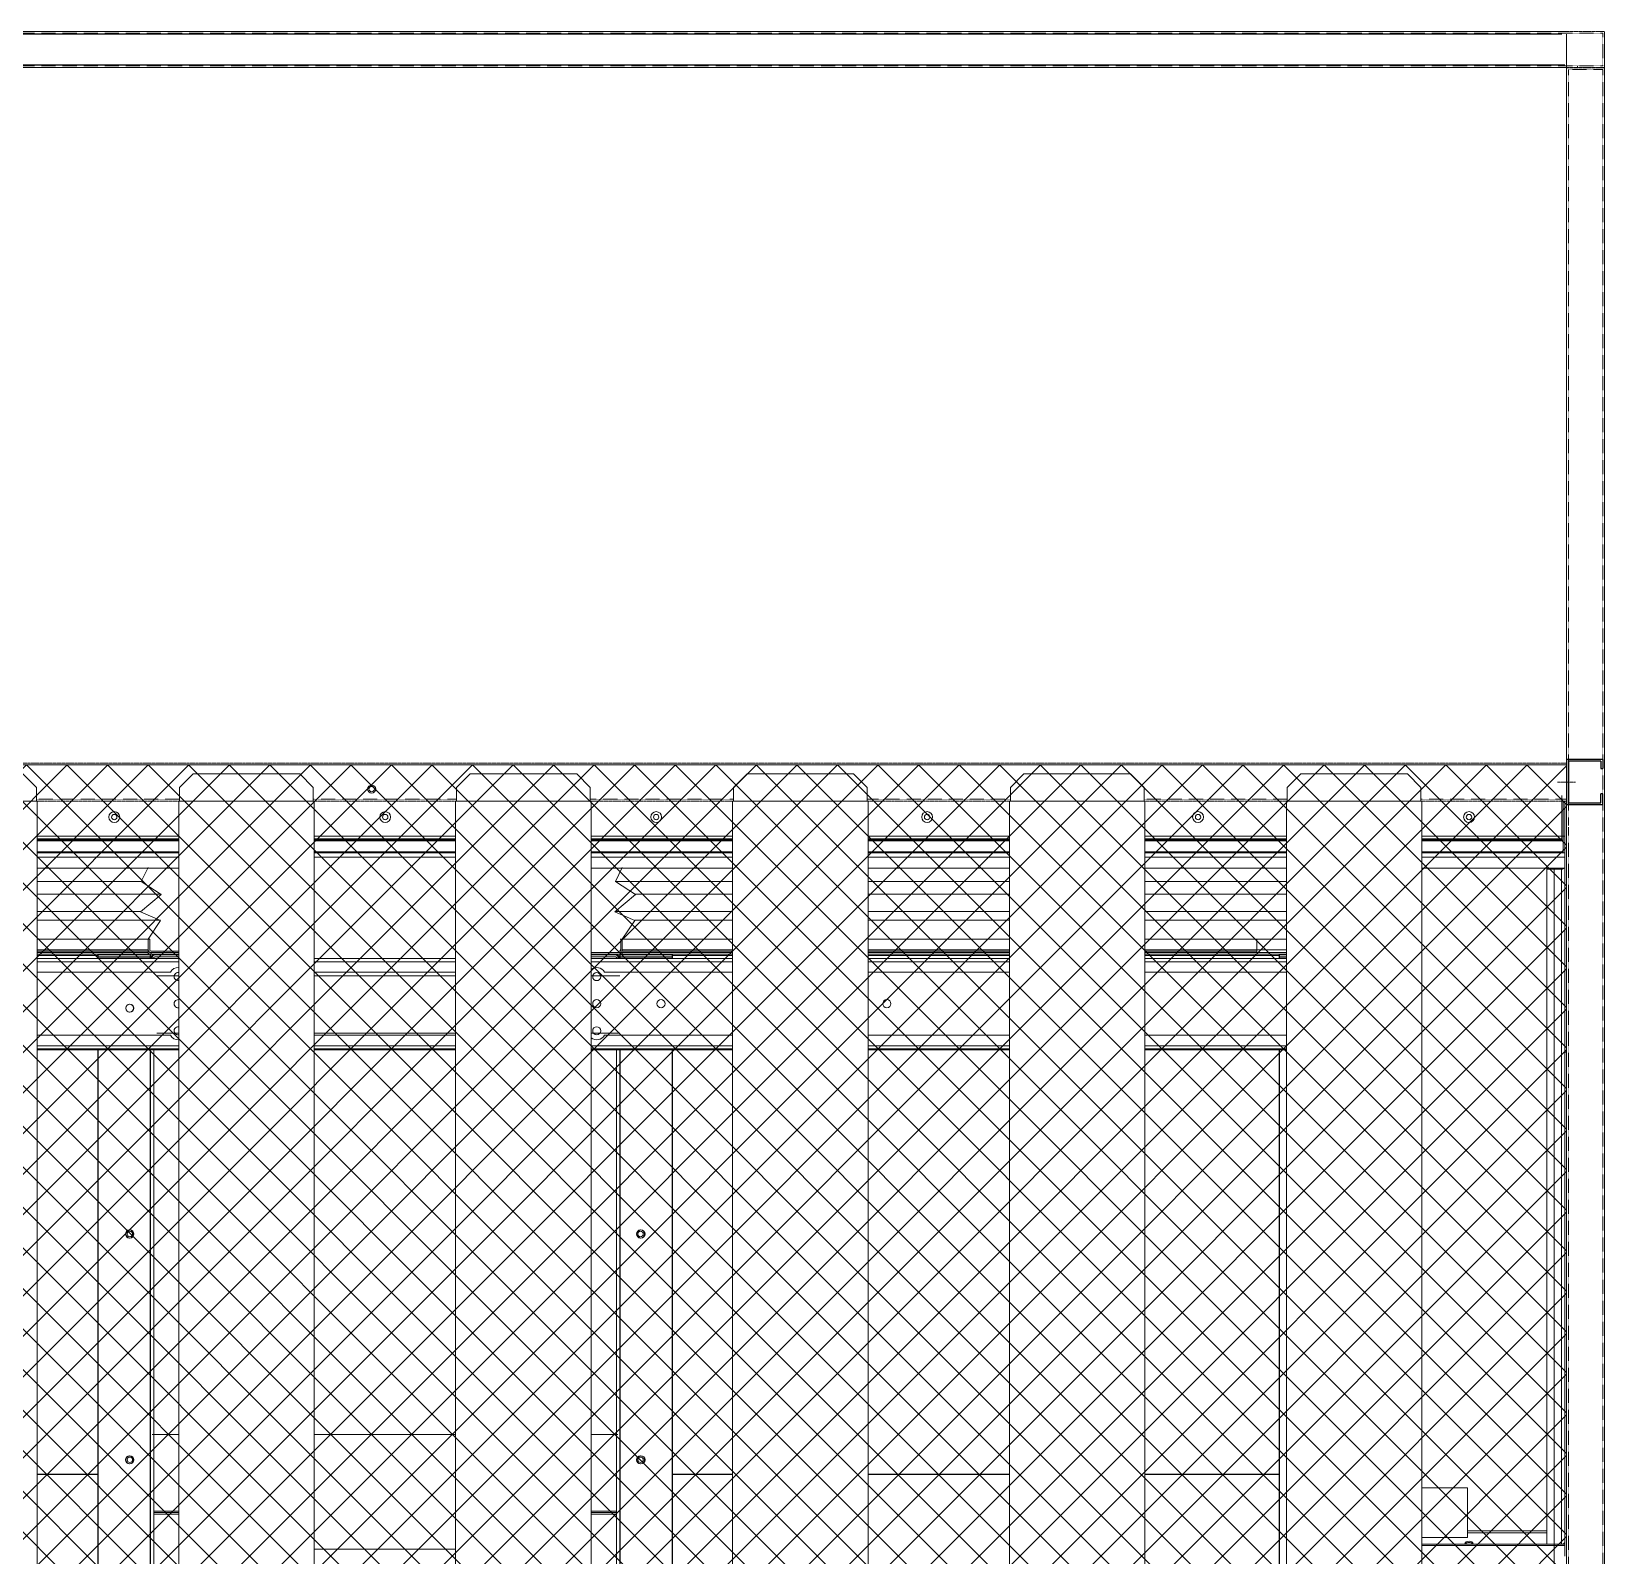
# Model space of a CAD drawing. Header units: millimetres. Extents: x -17070 to 42538, y -291348 to 31440.
# Drawn here: x 33887 to 35629, y 18842 to 20529 of the extents above; entities that cross this region are included whole.
import ezdxf

# ---------------------------------------------------------------- set-up
doc = ezdxf.new("R2010")
doc.units = ezdxf.units.MM
for name, pattern in [('CENTER', [2, 1.25, -0.25, 0.25, -0.25]), ('HIDDEN', [0.375, 0.25, -0.125]), ('HIDDENX2', [0.75, 0.5, -0.25])]:
    doc.linetypes.add(name, pattern=pattern)
doc.layers.add('center', color=1, linetype='CENTER')
doc.layers.add('HIDD', color=2, linetype='HIDDENX2')

# ---------------------------------------------------------------- blocks, each defined once
blk = doc.blocks.new('3753456')
at = {"color": 0, "lineweight": 5}
for p, q in [((337590.2, 91235.5), (337597.8, 91251)), ((337612.3, 91221.4), (337590.2, 91235.5)), ((337589.4, 91202.2), (337612.3, 91221.4)), ((337611.6, 91192.6), (337589.4, 91202.2)), ((337597.8, 91172), (337611.6, 91192.6))]:
    blk.add_line(p, q, dxfattribs=at)
blk = doc.blocks.new('435')
for p, q in [((-131382, 21088.8), (-131342, 21088.8)), ((-131382, 21088.8), (-131382, 21078.8)), ((-131380, 21078.8), (-131382, 21078.8)), ((-131380, 21086.8), (-131344, 21086.8)), ((-131380, 21086.8), (-131380, 21078.8)), ((-131344, 21086.8), (-131344, 21040.8)), ((-131342, 21088.8), (-131342, 21038.8)), ((-131342, 21088.8), (-131342, 21038.8)), ((-131382, 21038.8), (-131382, 21050.8)), ((-131382, 21050.8), (-131380, 21050.8)), ((-131380, 21040.8), (-131380, 21050.8)), ((-131344, 21040.8), (-131380, 21040.8)), ((-131342, 21038.8), (-131382, 21038.8))]:
    blk.add_line(p, q)
blk = doc.blocks.new('2')
at = {"lineweight": 5}
h = blk.add_hatch(dxfattribs=at)
h.set_pattern_fill('ANSI37', scale=10)
h.set_pattern_definition([(45, (-871664.807, -414770.083), (-22.4506403, 22.4506403), []), (135, (-871664.807, -414770.083), (-22.4506403, -22.4506403), [])])
h.paths.add_polyline_path([(32971, 19717.3), (32971, 17637.3), (35587, 17637.3), (35587, 19717.3)])
at = {"color": 7, "lineweight": 20}
for p, q in [((35581.9, 20529.3), (32976.1, 20529.3)), ((35581.9, 20526.2), (32976.1, 20526.2)), ((35587, 17684.4), (35587, 20526.2)), ((35629, 17684.4), (35629, 20526.2)), ((35585, 20492.4), (32973, 20492.4)), ((35585, 20489.3), (32973, 20489.3)), ((33893.8, 19638.5), (34050.4, 19638.5)), ((33893.8, 19635.4), (34050.4, 19635.4)), ((34050.4, 19634.4), (33893.8, 19634.4)), ((34050.4, 19633.3), (33893.8, 19633.3)), ((34200.4, 19638.5), (34357, 19638.5)), ((34200.4, 19635.4), (34357, 19635.4)), ((34357, 19634.4), (34200.4, 19634.4)), ((34357, 19633.3), (34200.4, 19633.3)), ((34507, 19638.5), (34663.6, 19638.5)), ((34507, 19635.4), (34663.6, 19635.4)), ((34663.6, 19634.4), (34507, 19634.4)), ((34663.6, 19633.3), (34507, 19633.3)), ((34813.6, 19638.5), (34970.2, 19638.5)), ((34813.6, 19635.4), (34970.2, 19635.4)), ((34970.2, 19634.4), (34813.6, 19634.4)), ((34970.2, 19633.3), (34813.6, 19633.3)), ((35120.2, 19638.5), (35276.8, 19638.5)), ((35120.2, 19635.4), (35276.8, 19635.4)), ((35276.8, 19634.4), (35120.2, 19634.4)), ((35276.8, 19633.3), (35120.2, 19633.3)), ((35426.8, 19638.5), (35581.9, 19638.5)), ((35426.8, 19635.4), (35581.9, 19635.4)), ((35583.4, 19634.4), (35426.8, 19634.4)), ((35583.4, 19633.3), (35426.8, 19633.3)), ((33893.8, 19621.2), (34050.4, 19621.2)), ((33893.8, 19620.2), (34050.4, 19620.2)), ((34050.4, 19619.9), (33893.8, 19619.9)), ((34050.4, 19615), (33893.8, 19615)), ((34200.4, 19621.2), (34357, 19621.2)), ((34200.4, 19620.2), (34357, 19620.2)), ((34357, 19619.9), (34200.4, 19619.9)), ((34357, 19615), (34200.4, 19615)), ((34507, 19621.2), (34663.6, 19621.2)), ((34507, 19620.2), (34663.6, 19620.2)), ((34663.6, 19619.9), (34507, 19619.9)), ((34663.6, 19615), (34507, 19615)), ((34813.6, 19621.2), (34970.2, 19621.2)), ((34813.6, 19620.2), (34970.2, 19620.2)), ((34970.2, 19619.9), (34813.6, 19619.9)), ((34970.2, 19615), (34813.6, 19615)), ((35120.2, 19621.2), (35276.8, 19621.2)), ((35120.2, 19620.2), (35276.8, 19620.2)), ((35276.8, 19619.9), (35120.2, 19619.9)), ((35276.8, 19615), (35120.2, 19615)), ((35426.8, 19621.2), (35583.4, 19621.2)), ((35426.8, 19620.2), (35583.4, 19620.2)), ((35585, 19619.9), (35426.8, 19619.9)), ((35585, 19615), (35426.8, 19615)), ((33893.8, 19603.1), (34050.4, 19603.1)), ((34507, 19603.1), (34663.6, 19603.1)), ((34813.6, 19603.1), (34970.2, 19603.1)), ((35120.2, 19603.1), (35276.8, 19603.1)), ((35426.8, 19603.1), (35585, 19603.1)), ((33893.8, 19502.9), (34050.4, 19502.9)), ((33893.8, 19499.4), (34050.4, 19499.4)), ((34200.4, 19502.9), (34357, 19502.9)), ((34200.4, 19499.4), (34357, 19499.4)), ((34507, 19502.9), (34663.6, 19502.9)), ((34507, 19499.4), (34663.6, 19499.4)), ((34813.6, 19502.9), (34970.2, 19502.9)), ((34813.6, 19499.4), (34970.2, 19499.4)), ((35120.2, 19502.9), (35276.8, 19502.9)), ((35120.2, 19499.4), (35276.8, 19499.4)), ((34050.4, 19406.4), (33893.8, 19406.4)), ((34050.4, 19402.9), (33893.8, 19402.9)), ((33960.8, 17989.4), (33960.8, 19402.9)), ((33961.3, 17989.4), (33961.3, 19402.9)), ((34018.8, 17989.4), (34018.8, 19402.9)), ((34019.3, 17989.4), (34019.3, 19402.9)), ((34357, 19406.4), (34200.4, 19406.4)), ((34357, 19402.9), (34200.4, 19402.9)), ((34663.6, 19406.4), (34507, 19406.4)), ((34663.6, 19402.9), (34507, 19402.9)), ((34538.7, 17989.4), (34538.7, 19402.9)), ((34539.2, 17989.4), (34539.2, 19402.9)), ((34596.7, 17989.4), (34596.7, 19402.9)), ((34597.2, 17989.4), (34597.2, 19402.9)), ((34970.2, 19406.4), (34813.6, 19406.4)), ((34970.2, 19402.9), (34813.6, 19402.9)), ((35276.8, 19406.4), (35120.2, 19406.4)), ((35276.8, 19402.9), (35120.2, 19402.9)), ((35268.8, 17989.4), (35268.8, 19402.9)), ((35269.3, 17989.4), (35269.3, 19402.9)), ((34050.4, 19401.7), (33893.8, 19401.7)), ((34022.8, 17989.4), (34022.8, 19401.7)), ((34357, 19401.7), (34200.4, 19401.7)), ((34663.6, 19401.7), (34507, 19401.7)), ((34535.2, 17989.4), (34535.2, 19401.7)), ((34970.2, 19401.7), (34813.6, 19401.7)), ((35276.8, 19401.7), (35120.2, 19401.7))]:
    blk.add_line(p, q, dxfattribs=at)
at = {"lineweight": 20}
for p, q in [((35587, 17679.3), (35587, 20489.3)), ((32971, 19717.3), (35587, 19717.3)), ((35587, 19717.3), (35587, 17637.3)), ((33892.8, 19692.3), (33877.8, 19707.3)), ((34051.4, 19692.3), (34066.4, 19707.3)), ((34184.4, 19707.3), (34066.4, 19707.3)), ((34199.4, 19692.3), (34184.4, 19707.3)), ((34358, 19692.3), (34373, 19707.3)), ((34491, 19707.3), (34373, 19707.3)), ((34506, 19692.3), (34491, 19707.3)), ((34664.6, 19692.3), (34679.6, 19707.3)), ((34797.6, 19707.3), (34679.6, 19707.3)), ((34812.6, 19692.3), (34797.6, 19707.3)), ((34971.2, 19692.3), (34986.2, 19707.3)), ((35104.2, 19707.3), (34986.2, 19707.3)), ((35119.2, 19692.3), (35104.2, 19707.3)), ((35277.8, 19692.3), (35292.8, 19707.3)), ((35410.8, 19707.3), (35292.8, 19707.3)), ((35425.8, 19692.3), (35410.8, 19707.3)), ((33892.8, 19677.3), (33892.8, 19692.3)), ((34051.4, 19677.3), (34051.4, 19692.3)), ((34199.4, 19677.3), (34199.4, 19692.3)), ((34358, 19677.3), (34358, 19692.3)), ((34506, 19677.3), (34506, 19692.3)), ((34664.6, 19677.3), (34664.6, 19692.3)), ((34812.6, 19677.3), (34812.6, 19692.3)), ((34971.2, 19677.3), (34971.2, 19692.3)), ((35119.2, 19677.3), (35119.2, 19692.3)), ((35277.8, 19677.3), (35277.8, 19692.3)), ((35425.8, 19677.3), (35425.8, 19692.3)), ((33893.8, 17688.3), (33893.8, 19677.3)), ((34050.4, 17688.3), (34050.4, 19677.3)), ((34200.4, 17688.3), (34200.4, 19677.3)), ((34357, 17688.3), (34357, 19677.3)), ((34507, 17688.3), (34507, 19677.3)), ((34663.6, 17688.3), (34663.6, 19677.3)), ((34813.6, 17688.3), (34813.6, 19677.3)), ((34970.2, 17688.3), (34970.2, 19677.3)), ((35120.2, 17688.3), (35120.2, 19677.3)), ((35276.8, 17688.3), (35276.8, 19677.3)), ((35426.8, 17688.3), (35426.8, 19677.3))]:
    blk.add_line(p, q, dxfattribs=at)
at = {"color": 7, "lineweight": 20, "ltscale": 0.001669}
blk.add_line((35581.9, 19683.5), (35581.9, 19680.5), dxfattribs=at)
at = {"color": 7, "lineweight": 20, "ltscale": 0.025}
blk.add_line((35581.9, 19638.5), (35581.9, 19683.5), dxfattribs=at)
at = {"color": 0, "lineweight": 20}
for p, q in [((33743.8, 19677.3), (33893.8, 19677.3)), ((34050.4, 19677.3), (34200.4, 19677.3)), ((34357, 19677.3), (34507, 19677.3)), ((34663.6, 19677.3), (34813.6, 19677.3)), ((34970.2, 19677.3), (35120.2, 19677.3)), ((35426.8, 19677.3), (35276.8, 19677.3)), ((35573.1, 17680.9), (35573.1, 19601.7)), ((34008.9, 19588), (33893.8, 19588)), ((34663.6, 19588), (34533.9, 19588)), ((34970.2, 19588), (34813.6, 19588)), ((35276.8, 19588), (35120.2, 19588)), ((33893.8, 19574), (34031, 19574)), ((34556, 19574), (34663.6, 19574)), ((34813.6, 19574), (34970.2, 19574)), ((35120.2, 19574), (35276.8, 19574)), ((33893.8, 19554.8), (34008.1, 19554.8)), ((34030.3, 19545.2), (33893.8, 19545.2)), ((34533.1, 19554.8), (34663.6, 19554.8)), ((34663.6, 19545.2), (34555.3, 19545.2)), ((34813.6, 19554.8), (34970.2, 19554.8)), ((34970.2, 19545.2), (34813.6, 19545.2)), ((35120.2, 19554.8), (35276.8, 19554.8)), ((35276.8, 19545.2), (35120.2, 19545.2))]:
    blk.add_line(p, q, dxfattribs=at)
at = {"color": 7, "lineweight": 20, "ltscale": 1.32336e-05}
blk.add_line((35581.9, 19678.9), (35582, 19678.9), dxfattribs=at)
at = {"color": 7, "lineweight": 20, "ltscale": 0.000579045}
blk.add_line((35581.9, 19677.4), (35581.9, 19678.4), dxfattribs=at)
at = {"color": 7, "lineweight": 20, "ltscale": 0.021611}
for p, q in [((35583.4, 19638.5), (35583.4, 19677.4)), ((35583.4, 19638.5), (35583.4, 19677.4)), ((35585, 19638.5), (35585, 19677.4)), ((35585, 19638.5), (35585, 19677.4))]:
    blk.add_line(p, q, dxfattribs=at)
at = {"color": 7, "lineweight": 20, "ltscale": 0.000833333}
for p, q in [((35583.4, 19638.5), (35581.9, 19638.5)), ((34016.5, 19511.1), (34016.5, 19512.6)), ((34018.3, 19509.5), (34019.8, 19509.5)), ((35244.2, 19511.1), (35244.2, 19512.6)), ((33960.8, 19504.9), (33960.8, 19503.4)), ((33961.3, 19504.9), (33961.3, 19503.4)), ((34018.8, 19504.9), (34018.8, 19503.4)), ((34019.3, 19504.9), (34019.3, 19503.4)), ((34538.7, 19504.9), (34538.7, 19503.4)), ((34539.2, 19504.9), (34539.2, 19503.4)), ((34596.7, 19504.9), (34596.7, 19503.4)), ((34597.2, 19504.9), (34597.2, 19503.4)), ((35268.8, 19504.9), (35268.8, 19503.4)), ((35269.3, 19504.9), (35269.3, 19503.4))]:
    blk.add_line(p, q, dxfattribs=at)
at = {"color": 7, "lineweight": 20, "ltscale": 0.001722}
blk.add_line((35581.9, 19635.4), (35581.9, 19638.5), dxfattribs=at)
at = {"color": 7, "lineweight": 20, "ltscale": 0.010219}
for p, q in [((35583.4, 19638.5), (35583.4, 19620.1)), ((35585, 19638.5), (35585, 19620.1))]:
    blk.add_line(p, q, dxfattribs=at)
at = {"color": 7, "lineweight": 20, "ltscale": 0.000888889}
for p, q in [((35585, 19638.5), (35583.4, 19638.5)), ((35585, 19620.1), (35583.4, 19620.1)), ((34016.5, 19511.1), (34016.5, 19509.5)), ((34016.7, 19524.5), (34018.3, 19524.5)), ((34016.7, 19507.9), (34016.7, 19509.5)), ((34019.8, 19509.5), (34019.8, 19507.9)), ((34541.3, 19524.5), (34539.7, 19524.5)), ((34539.7, 19507.9), (34541.3, 19507.9)), ((34541.3, 19507.9), (34541.3, 19509.5)), ((35244.2, 19511.1), (35244.2, 19509.5))]:
    blk.add_line(p, q, dxfattribs=at)
at = {"color": 7, "lineweight": 20, "ltscale": 0.006747}
blk.add_line((35583.4, 19621.2), (35583.4, 19633.3), dxfattribs=at)
at = {"color": 7, "lineweight": 20, "ltscale": 0.010301}
blk.add_line((35585, 19619.9), (35585, 19638.5), dxfattribs=at)
blk.add_line((35585, 19619.9), (35585, 19638.5), dxfattribs=at)
at = {"color": 7, "lineweight": 20, "ltscale": 0.00275}
blk.add_line((35585, 19619.9), (35585, 19615), dxfattribs=at)
at = {"color": 7, "lineweight": 20, "ltscale": 0.00658}
for p, q in [((35585, 19603.1), (35585, 19615)), ((35585, 18841.2), (35585, 18853))]:
    blk.add_line(p, q, dxfattribs=at)
at = {"color": 7, "lineweight": 20, "ltscale": 0.00583}
blk.add_line((35585, 19615), (35585, 19604.5), dxfattribs=at)
at = {"color": 7, "lineweight": 20, "ltscale": 0.009167}
for p, q in [((35581.5, 19603.1), (35565, 19603.1)), ((35581.5, 19601.7), (35565, 19601.7)), ((35565, 18854.5), (35581.5, 18854.5))]:
    blk.add_line(p, q, dxfattribs=at)
at = {"color": 7, "lineweight": 20, "ltscale": 0.000773611}
for p, q in [((35565, 19601.7), (35565, 19603.1)), ((35585, 18853), (35585, 18854.4))]:
    blk.add_line(p, q, dxfattribs=at)
at = {"color": 7, "lineweight": 20, "ltscale": 0.415127}
for p, q in [((35565, 19601.7), (35565, 18854.5)), ((35581.5, 18854.5), (35581.5, 19601.7)), ((35585, 18856.9), (35585, 19604.1))]:
    blk.add_line(p, q, dxfattribs=at)
at = {"color": 7, "lineweight": 20, "ltscale": 2.39452e-05}
blk.add_line((35581.5, 19603.1), (35581.5, 19603.1), dxfattribs=at)
at = {"color": 7, "lineweight": 20, "ltscale": 0.000193403}
blk.add_line((35585, 19604.1), (35585, 19604.5), dxfattribs=at)
at = {"color": 7, "lineweight": 20, "ltscale": 0.015084}
blk.add_line((35585, 19576), (35585, 19603.1), dxfattribs=at)
at = {"color": 7, "lineweight": 20, "ltscale": 0.098092}
blk.add_line((35585, 19399.4), (35585, 19576), dxfattribs=at)
at = {"color": 7, "lineweight": 20, "ltscale": 0.434111}
for p, q in [((33893.8, 19524.5), (34016.5, 19524.5)), ((33893.8, 19512.6), (34016.5, 19512.6)), ((33893.8, 19511.1), (34016.5, 19511.1)), ((33893.8, 19509.5), (34016.5, 19509.5)), ((34538.3, 19509.5), (34663.6, 19509.5)), ((34539.1, 19524.5), (34663.6, 19524.5)), ((34539.1, 19511.1), (34663.6, 19511.1)), ((34813.6, 19524.5), (34970.2, 19524.5)), ((34813.6, 19511.1), (34970.2, 19511.1)), ((34813.6, 19509.5), (34970.2, 19509.5)), ((35120.2, 19524.5), (35244.2, 19524.5)), ((35120.2, 19511.1), (35244.2, 19511.1)), ((35120.2, 19509.5), (35244.2, 19509.5))]:
    blk.add_line(p, q, dxfattribs=at)
at = {"color": 7, "lineweight": 20, "ltscale": 0.435222}
for p, q in [((34016.7, 19509.5), (33893.8, 19509.5)), ((34016.7, 19507.9), (33893.8, 19507.9)), ((34663.6, 19509.5), (34541.3, 19509.5)), ((34663.6, 19507.9), (34541.3, 19507.9)), ((34970.2, 19509.5), (34813.6, 19509.5)), ((34970.2, 19507.9), (34813.6, 19507.9)), ((35276.8, 19509.5), (35120.2, 19509.5)), ((35276.8, 19507.9), (35120.2, 19507.9))]:
    blk.add_line(p, q, dxfattribs=at)
at = {"color": 7, "lineweight": 20, "ltscale": 0.432889}
for p, q in [((33893.8, 19507.9), (34014.6, 19507.9)), ((34543.4, 19507.9), (34663.6, 19507.9)), ((34813.6, 19507.9), (34970.2, 19507.9)), ((35120.2, 19507.9), (35276.8, 19507.9))]:
    blk.add_line(p, q, dxfattribs=at)
at = {"color": 7, "lineweight": 20, "ltscale": 0.022444}
blk.add_line((33976.3, 19507.9), (34016.7, 19507.9), dxfattribs=at)
at = {"color": 7, "lineweight": 20, "ltscale": 0.000555547}
for p, q in [((33976.3, 19506.9), (33976.3, 19507.9)), ((34016.7, 19507.9), (34016.7, 19506.9)), ((34539.7, 19506.9), (34539.7, 19507.9)), ((34541.3, 19507.9), (34541.3, 19506.9)), ((34589.7, 19507.9), (34589.7, 19506.9))]:
    blk.add_line(p, q, dxfattribs=at)
at = {"color": 7, "lineweight": 20, "ltscale": 0.006611}
for p, q in [((34016.5, 19524.5), (34016.5, 19512.6)), ((34016.7, 19512.6), (34016.7, 19524.5)), ((34018.3, 19512.6), (34018.3, 19524.5)), ((34539.7, 19524.5), (34539.7, 19512.6)), ((34541.3, 19524.5), (34541.3, 19512.6)), ((35244.2, 19524.5), (35244.2, 19512.6))]:
    blk.add_line(p, q, dxfattribs=at)
at = {"color": 7, "lineweight": 20, "ltscale": 0.000215038}
blk.add_line((34018.3, 19509.5), (34018.3, 19509.1), dxfattribs=at)
at = {"color": 7, "lineweight": 20, "ltscale": 0.0205}
for p, q in [((34019.8, 19511.1), (34050.4, 19511.1)), ((34019.8, 19509.5), (34050.4, 19509.5)), ((34019.8, 19509.5), (34050.4, 19509.5)), ((34019.8, 19507.9), (34050.4, 19507.9)), ((34507, 19509.5), (34538.2, 19509.5))]:
    blk.add_line(p, q, dxfattribs=at)
at = {"color": 7, "lineweight": 20, "ltscale": 1.33788e-05}
blk.add_line((34019.8, 19507.9), (34019.8, 19507.9), dxfattribs=at)
at = {"color": 7, "lineweight": 20, "ltscale": 0.021333}
for p, q in [((34507, 19509.5), (34539.7, 19509.5)), ((34539.7, 19507.9), (34507, 19507.9))]:
    blk.add_line(p, q, dxfattribs=at)
at = {"color": 7, "lineweight": 20, "ltscale": 0.042722}
blk.add_line((34539.1, 19512.6), (34539.7, 19512.6), dxfattribs=at)
at = {"color": 7, "lineweight": 20, "ltscale": 0.3905}
for p, q in [((34541.3, 19512.6), (34663.6, 19512.6)), ((34813.6, 19512.6), (34970.2, 19512.6)), ((35120.2, 19512.6), (35244.2, 19512.6))]:
    blk.add_line(p, q, dxfattribs=at)
at = {"color": 7, "lineweight": 20, "ltscale": 0.026889}
blk.add_line((34541.3, 19507.9), (34589.7, 19507.9), dxfattribs=at)
at = {"color": 7, "lineweight": 20, "ltscale": 0.044611}
for p, q in [((35276.8, 19524.5), (35244.2, 19524.5)), ((35276.8, 19512.6), (35244.2, 19512.6))]:
    blk.add_line(p, q, dxfattribs=at)
at = {"color": 7, "lineweight": 20, "ltscale": 0.373111}
for p, q in [((33960.8, 19506.4), (33893.8, 19506.4)), ((34663.6, 19506.4), (34597.2, 19506.4)), ((34970.2, 19506.4), (34813.6, 19506.4)), ((35268.8, 19506.4), (35120.2, 19506.4)), ((33960.8, 18931.9), (33893.8, 18931.9)), ((33893.8, 18931.8), (33960.8, 18931.8)), ((33893.8, 18931.6), (33960.8, 18931.6)), ((33960.8, 18931.6), (33893.8, 18931.6)), ((34663.6, 18931.9), (34597.2, 18931.9)), ((34597.2, 18931.8), (34663.6, 18931.8)), ((34597.2, 18931.6), (34663.6, 18931.6)), ((34663.6, 18931.6), (34597.2, 18931.6)), ((34970.2, 18931.9), (34813.6, 18931.9)), ((34813.6, 18931.8), (34970.2, 18931.8)), ((34813.6, 18931.6), (34970.2, 18931.6)), ((34970.2, 18931.6), (34813.6, 18931.6)), ((35268.8, 18931.9), (35120.2, 18931.9)), ((35120.2, 18931.8), (35268.8, 18931.8)), ((35120.2, 18931.6), (35268.8, 18931.6)), ((35268.8, 18931.6), (35120.2, 18931.6))]:
    blk.add_line(p, q, dxfattribs=at)
at = {"color": 7, "lineweight": 20, "ltscale": 0.001111}
for p, q in [((33960.8, 19504.9), (33960.8, 19506.9)), ((33961.3, 19504.9), (33961.3, 19506.9)), ((34018.8, 19504.9), (34018.8, 19506.9)), ((34019.3, 19504.9), (34019.3, 19506.9)), ((34538.7, 19504.9), (34538.7, 19506.9)), ((34539.2, 19504.9), (34539.2, 19506.9)), ((34596.7, 19504.9), (34596.7, 19506.9)), ((34597.2, 19504.9), (34597.2, 19506.9)), ((35268.8, 19504.9), (35268.8, 19506.9)), ((35269.3, 19504.9), (35269.3, 19506.9)), ((35587, 19399.4), (35585, 19399.4))]:
    blk.add_line(p, q, dxfattribs=at)
at = {"color": 7, "lineweight": 20, "ltscale": 0.032222}
for p, q in [((34018.8, 19506.9), (33960.8, 19506.9)), ((34018.8, 19504.9), (33960.8, 19504.9)), ((34018.8, 19503.4), (33960.8, 19503.4)), ((34019.3, 19506.9), (33961.3, 19506.9)), ((34019.3, 19504.9), (33961.3, 19504.9)), ((34019.3, 19503.4), (33961.3, 19503.4)), ((34538.7, 19506.9), (34596.7, 19506.9)), ((34538.7, 19504.9), (34596.7, 19504.9)), ((34538.7, 19503.4), (34596.7, 19503.4)), ((34539.2, 19506.9), (34597.2, 19506.9)), ((34539.2, 19504.9), (34597.2, 19504.9)), ((34539.2, 19503.4), (34597.2, 19503.4)), ((35276.8, 19506.9), (35268.8, 19506.9)), ((35276.8, 19504.9), (35268.8, 19504.9)), ((35276.8, 19503.4), (35268.8, 19503.4)), ((35276.8, 19506.9), (35269.3, 19506.9)), ((35276.8, 19504.9), (35269.3, 19504.9)), ((35276.8, 19503.4), (35269.3, 19503.4))]:
    blk.add_line(p, q, dxfattribs=at)
at = {"color": 7, "lineweight": 20, "ltscale": 0.000277763}
for p, q in [((33960.8, 19502.9), (33960.8, 19503.4)), ((33961.3, 19502.9), (33961.3, 19503.4)), ((34018.8, 19502.9), (34018.8, 19503.4)), ((34019.3, 19502.9), (34019.3, 19503.4)), ((34538.7, 19502.9), (34538.7, 19503.4)), ((34539.2, 19502.9), (34539.2, 19503.4)), ((34596.7, 19502.9), (34596.7, 19503.4)), ((34597.2, 19502.9), (34597.2, 19503.4)), ((35268.8, 19502.9), (35268.8, 19503.4)), ((35269.3, 19502.9), (35269.3, 19503.4))]:
    blk.add_line(p, q, dxfattribs=at)
at = {"color": 7, "lineweight": 20, "ltscale": 0.001944}
for p, q in [((34022.8, 19503.4), (34019.3, 19503.4)), ((34535.2, 19503.4), (34538.7, 19503.4))]:
    blk.add_line(p, q, dxfattribs=at)
at = {"color": 7, "lineweight": 20, "ltscale": 0.000582846}
blk.add_line((34021.3, 19506.9), (34021.3, 19505.9), dxfattribs=at)
at = {"color": 7, "lineweight": 20, "ltscale": 0.001349}
blk.add_line((34023.8, 19506.9), (34021.3, 19506.9), dxfattribs=at)
at = {"color": 7, "lineweight": 20, "ltscale": 0.000187053}
blk.add_line((34022.3, 19506.9), (34022.3, 19506.6), dxfattribs=at)
at = {"color": 7, "lineweight": 20, "ltscale": 0.000793738}
blk.add_line((34023.8, 19506.9), (34022.3, 19506.9), dxfattribs=at)
at = {"color": 7, "lineweight": 20, "ltscale": 0.000277762}
blk.add_line((34022.8, 19502.9), (34022.8, 19503.4), dxfattribs=at)
at = {"color": 7, "lineweight": 20, "ltscale": 0.019167}
for p, q in [((34050.4, 19506.9), (34023.8, 19506.9)), ((34050.4, 19504.9), (34023.8, 19504.9)), ((34050.4, 19506.9), (34024.3, 19506.9)), ((34050.4, 19504.9), (34024.3, 19504.9)), ((34507, 19506.9), (34534.2, 19506.9)), ((34507, 19506.9), (34533.7, 19506.9)), ((34507, 19504.9), (34534.2, 19504.9)), ((34507, 19504.9), (34533.7, 19504.9))]:
    blk.add_line(p, q, dxfattribs=at)
at = {"color": 7, "lineweight": 20, "ltscale": 0.000794473}
blk.add_line((34534.3, 19506.9), (34535.7, 19506.9), dxfattribs=at)
at = {"color": 7, "lineweight": 20, "ltscale": 0.00135}
blk.add_line((34534.3, 19506.9), (34536.7, 19506.9), dxfattribs=at)
at = {"color": 7, "lineweight": 20, "ltscale": 0.000277761}
blk.add_line((34535.2, 19502.9), (34535.2, 19503.4), dxfattribs=at)
at = {"color": 7, "lineweight": 20, "ltscale": 0.000187402}
blk.add_line((34535.7, 19506.9), (34535.7, 19506.6), dxfattribs=at)
at = {"color": 7, "lineweight": 20, "ltscale": 0.000583596}
blk.add_line((34536.7, 19506.9), (34536.7, 19505.8), dxfattribs=at)
at = {"color": 7, "lineweight": 20, "ltscale": 0.460044}
for p, q in [((34041.2, 19487.9), (33893.8, 19487.9)), ((34663.6, 19487.9), (34521.9, 19487.9)), ((34970.2, 19487.9), (34813.6, 19487.9)), ((35276.8, 19487.9), (35120.2, 19487.9)), ((33893.8, 19417.9), (34041.2, 19417.9)), ((34521.9, 19417.9), (34663.6, 19417.9)), ((34813.6, 19417.9), (34970.2, 19417.9)), ((35120.2, 19417.9), (35276.8, 19417.9))]:
    blk.add_line(p, q, dxfattribs=at)
at = {"color": 7, "linetype": 'Continuous', "lineweight": 20}
for p, q in [((34026.5, 19483.9), (34050.4, 19483.9)), ((34200.4, 19483.9), (34357, 19483.9)), ((34507, 19483.9), (34538.9, 19483.9)), ((34026.3, 19420.4), (34050.4, 19420.4)), ((34200.4, 19420.4), (34357, 19420.4)), ((34507, 19420.4), (34538.7, 19420.4)), ((34020.8, 18975.9), (34050.4, 18975.9)), ((34200.4, 18975.9), (34357, 18975.9)), ((34507, 18975.9), (34536.7, 18975.9)), ((34200.4, 18848.9), (34357, 18848.9))]:
    blk.add_line(p, q, dxfattribs=at)
at = {"color": 7, "lineweight": 20, "ltscale": 0.247822}
for p, q in [((34357, 19487.9), (34200.4, 19487.9)), ((34200.4, 19417.9), (34357, 19417.9))]:
    blk.add_line(p, q, dxfattribs=at)
at = {"color": 7, "lineweight": 20, "ltscale": 0.042111}
for p, q in [((35426.8, 18917), (35477.4, 18917)), ((35426.8, 18862), (35477.4, 18862))]:
    blk.add_line(p, q, dxfattribs=at)
at = {"color": 7, "lineweight": 20, "ltscale": 0.00187}
blk.add_line((35477.4, 18913.6), (35477.4, 18917), dxfattribs=at)
at = {"color": 7, "lineweight": 20, "ltscale": 0.028685}
blk.add_line((35477.4, 18862), (35477.4, 18913.6), dxfattribs=at)
at = {"color": 7, "lineweight": 20, "ltscale": 0.018833}
for p, q in [((34050.4, 18891.1), (34022.8, 18891.1)), ((34022.8, 18889.5), (34050.4, 18889.5)), ((34022.8, 18889.5), (34050.4, 18889.5)), ((34050.4, 18887.9), (34022.8, 18887.9)), ((34507, 18891.1), (34535.2, 18891.1)), ((34535.2, 18889.5), (34507, 18889.5)), ((34535.2, 18889.5), (34507, 18889.5)), ((34507, 18887.9), (34535.2, 18887.9))]:
    blk.add_line(p, q, dxfattribs=at)
at = {"color": 7, "lineweight": 20, "ltscale": 0.048667}
for p, q in [((35477.4, 18869.1), (35565, 18869.1)), ((35477.4, 18866.9), (35565, 18866.9))]:
    blk.add_line(p, q, dxfattribs=at)
at = {"color": 7, "lineweight": 20, "ltscale": 0.00694}
blk.add_line((35585, 18866.9), (35585, 18854.4), dxfattribs=at)
at = {"color": 7, "lineweight": 20, "ltscale": 0.100501}
for p, q in [((35585, 18854.4), (35426.8, 18854.4)), ((35585, 18853), (35426.8, 18853))]:
    blk.add_line(p, q, dxfattribs=at)
at = {"color": 7, "lineweight": 20, "ltscale": 0.000154576}
blk.add_line((35583, 18854.4), (35583, 18854.7), dxfattribs=at)
at = {"color": 7, "lineweight": 20, "ltscale": 0.004264}
blk.add_line((35585, 18862.1), (35585, 18854.4), dxfattribs=at)
at = {"color": 7, "lineweight": 20, "ltscale": 0.007184}
blk.add_line((35585, 18844), (35585, 18856.9), dxfattribs=at)
at = {"color": 7, "lineweight": 20, "ltscale": 0.000235167}
blk.add_line((35585, 18842.1), (35585, 18842.6), dxfattribs=at)
at = {"color": 7, "lineweight": 20}
for centre, radius in [((34264, 19690.5), 4.5), ((34264, 19690.5), 3), ((33979, 19659.5), 6), ((34279, 19659.5), 6), ((34579, 19659.5), 6), ((34879, 19659.5), 6), ((35179, 19659.5), 6), ((35479, 19659.5), 6), ((33979, 19659.5), 3), ((34279, 19659.5), 3), ((34579, 19659.5), 3), ((34879, 19659.5), 3), ((35179, 19659.5), 3), ((35479, 19659.5), 3), ((34513.2, 19482.9), 4.5), ((34513.2, 19452.9), 4.5), ((34584.4, 19452.9), 4.5), ((34834.4, 19452.9), 4.5), ((33996.3, 19447.9), 4.5), ((34513.2, 19422.9), 4.5), ((33995.8, 19197.9), 4.5), ((33996.3, 19197.9), 4.5), ((33996.3, 19197.9), 3), ((34561.7, 19197.9), 4.5), ((34562.2, 19197.9), 4.5), ((34561.7, 19197.9), 3), ((33995.8, 18947.9), 4.5), ((33996.3, 18947.9), 4.5), ((33996.3, 18947.9), 3), ((34561.7, 18947.9), 4.5), ((34562.2, 18947.9), 4.5), ((34561.7, 18947.9), 3)]:
    blk.add_circle(centre, radius, dxfattribs=at)
for centre, radius, start, end in [((34019.8, 19512.6), 3.1, 180, 270), ((34019.8, 19506.4), 3.1, 90, 170.7179), ((34019.8, 19512.6), 1.5, 180, 270), ((34019.8, 19506.4), 1.5, 90, 160.5281), ((34538.2, 19512.6), 1.5, 270.5383, 0), ((34538.2, 19512.6), 3.1, 270, 270.3745), ((34539.7, 19507.9), 1.6, 0, 90), ((34538.2, 19512.6), 3.1, 331.0629, 0), ((34022.8, 19503.4), 3.5, 115.377, 180), ((34023.8, 19503.4), 3.5, 90, 180), ((34024.3, 19503.4), 3.5, 90, 180), ((34023.8, 19503.4), 1.5, 90, 180), ((34024.3, 19503.4), 1.5, 90, 180), ((34049.8, 19482.9), 10, 86.5602, 150.0003), ((34513.2, 19482.9), 10, 29.9997, 128.3161), ((34533.7, 19503.4), 3.5, 0, 90), ((34533.7, 19503.4), 1.5, 0, 90), ((34534.2, 19503.4), 3.5, 0, 90), ((34534.2, 19503.4), 1.5, 0, 90), ((34535.2, 19503.4), 3.5, 1.1186, 64.6231), ((34049.8, 19482.9), 4.5, 82.3377, 277.6623), ((34049.8, 19452.9), 4.5, 82.3377, 277.6623), ((33996.3, 19447.9), 4.5, 93.1847, 270), ((33995.8, 19447.9), 4.5, 273.1847, 86.8153), ((34049.8, 19422.9), 4.5, 82.3377, 277.6623), ((34049.8, 19422.9), 10, 210.0003, 273.4398), ((34513.2, 19422.9), 10, 231.6839, 329.9997)]:
    blk.add_arc(centre, radius, start, end, dxfattribs=at)
for centre, major_axis, ratio, start_param, end_param in [((35581.9, 19677.4), (-3.1, 0), 0.695361, 3.141593, 3.169781), ((33979, 19634.7), (-3, 0), 0.695361, 5.942736, 6.283214), ((33979, 19634.7), (-3, 0), 0.695361, 0.000029, 0.127836), ((33979, 19633.5), (-3, 0), 0.695361, 5.196445, 5.846004), ((33979, 19632.1), (4.5, 0), 0.69625, 0.981351, 2.160242), ((33979, 19633.5), (-3, 0), 0.695361, 3.578774, 4.229082), ((33979, 19634.7), (-3, 0), 0.695361, 3.141622, 3.482042), ((33979, 19634.7), (-3, 0), 0.695361, 3.013425, 3.141622), ((34279, 19634.7), (-3, 0), 0.695361, 5.942736, 6.283214), ((34279, 19634.7), (-3, 0), 0.695361, 0.000029, 0.127836), ((34279, 19633.5), (-3, 0), 0.695361, 5.196445, 5.846004), ((34279, 19632.1), (4.5, 0), 0.69625, 0.981351, 2.160242), ((34279, 19633.5), (-3, 0), 0.695361, 3.578774, 4.229082), ((34279, 19634.7), (-3, 0), 0.695361, 3.141622, 3.482042), ((34279, 19634.7), (-3, 0), 0.695361, 3.013425, 3.141622), ((34579, 19634.7), (-3, 0), 0.695361, 5.942736, 6.283214), ((34579, 19634.7), (-3, 0), 0.695361, 0.000029, 0.127836), ((34579, 19633.5), (-3, 0), 0.695361, 5.196445, 5.846004), ((34579, 19632.1), (4.5, 0), 0.69625, 0.981351, 2.160242), ((34579, 19633.5), (-3, 0), 0.695361, 3.578774, 4.229082), ((34579, 19634.7), (-3, 0), 0.695361, 3.141622, 3.482042), ((34579, 19634.7), (-3, 0), 0.695361, 3.013425, 3.141622), ((34879, 19634.7), (-3, 0), 0.695361, 5.942736, 6.283214), ((34879, 19634.7), (-3, 0), 0.695361, 0.000029, 0.127836), ((34879, 19633.5), (-3, 0), 0.695361, 5.196445, 5.846004), ((34879, 19632.1), (4.5, 0), 0.69625, 0.981351, 2.160242), ((34879, 19633.5), (-3, 0), 0.695361, 3.578774, 4.229082), ((34879, 19634.7), (-3, 0), 0.695361, 3.141622, 3.482042), ((34879, 19634.7), (-3, 0), 0.695361, 3.013425, 3.141622), ((35179, 19634.7), (-3, 0), 0.695361, 5.942736, 6.283214), ((35179, 19634.7), (-3, 0), 0.695361, 0.000029, 0.127836), ((35179, 19633.5), (-3, 0), 0.695361, 5.196445, 5.846004), ((35179, 19632.1), (4.5, 0), 0.69625, 0.981351, 2.160242), ((35179, 19633.5), (-3, 0), 0.695361, 3.578774, 4.229082), ((35179, 19634.7), (-3, 0), 0.695361, 3.141622, 3.482042), ((35179, 19634.7), (-3, 0), 0.695361, 3.013425, 3.141622), ((35479, 19634.7), (-3, 0), 0.695361, 5.942736, 6.283214), ((35479, 19634.7), (-3, 0), 0.695361, 0.000029, 0.127836), ((35479, 19633.5), (-3, 0), 0.695361, 5.196445, 5.846004), ((35479, 19632.1), (4.5, 0), 0.69625, 0.981351, 2.160242), ((35479, 19633.5), (-3, 0), 0.695361, 3.578774, 4.229082), ((35479, 19634.7), (-3, 0), 0.695361, 3.141622, 3.482042), ((35479, 19634.7), (-3, 0), 0.695361, 3.013425, 3.141622), ((35581.5, 19604.1), (1.5, 0), 0.69625, 4.712389, 5.000678), ((35581.5, 19604.1), (3.5, 0), 0.69625, 4.712389, 5.859761), ((34015.2, 19506.4), (-3.1, 0), 0.600899, 4.061862, 4.207317), ((34541.3, 19507.9), (1.6, 0), 0.600899, 1.570796, 1.764363), ((34018.8, 19503.4), (3.5, 0), 0.600899, 1.244393, 1.427387), ((34017.8, 19503.4), (3.5, 0), 0.600899, 0.974905, 1.127885), ((34018.8, 19503.4), (1.5, 0), 0.600899, 1.159619, 1.230721), ((34017.8, 19503.4), (1.5, 0), 0.600899, 0.007409, 0.030057), ((34539.2, 19503.4), (-3.5, 0), 0.600899, 4.855737, 5.038793), ((34540.2, 19503.4), (-3.5, 0), 0.600899, 5.1553, 5.308317), ((34539.2, 19503.4), (-1.5, 0), 0.600899, 5.052226, 5.123653), ((35583.5, 19430), (1.5, 0), 0.838671, 0.007515, 0.030546), ((35479, 18854.7), (-4.5, 0), 0.69625, 3.141564, 6.283156), ((35479, 18854.7), (-4.5, 0), 0.69625, 6.283156, 6.369762), ((35479, 18853.3), (-4.5, 0), 0.69625, 3.522452, 5.902326), ((35479, 18854.7), (-4.5, 0), 0.69625, 3.05507, 3.141564), ((35581.5, 18856.9), (3.5, 0), 0.69625, 4.712389, 6.283185)]:
    blk.add_ellipse(centre, major_axis=major_axis, ratio=ratio, start_param=start_param, end_param=end_param, dxfattribs=at)
at = {"layer": 'center', "lineweight": 20}
for p, q in [((32929, 20529.3), (35629, 20529.3)), ((35629, 20529.3), (35629, 17529.3)), ((32929, 20489.3), (35629, 20489.3)), ((35587, 20489.1), (35629, 20489.1)), ((35587, 20489.1), (35587, 17679.5)), ((32929, 19719.3), (35587, 19719.3)), ((35577, 19698.3), (35597, 19698.3)), ((33893.8, 19677.3), (34050.4, 19677.3)), ((34200.4, 19677.3), (34357, 19677.3)), ((34507, 19677.3), (34663.6, 19677.3)), ((34813.6, 19677.3), (34971.2, 19677.3)), ((35119.2, 19677.3), (35276.8, 19677.3)), ((35426.8, 19677.3), (35587, 19677.3))]:
    blk.add_line(p, q, dxfattribs=at)
at = {"layer": 'HIDD', "linetype": 'HIDDEN', "lineweight": 20}
for p, q in [((32929, 20527.3), (35627, 20527.3)), ((35627, 20527.3), (35627, 20491.3)), ((32929, 20491.3), (35627, 20491.3)), ((35589, 20487.1), (35627, 20487.1)), ((35589, 20487.1), (35589, 19650.3)), ((35599, 20491.3), (35599, 20489.3)), ((35627, 20487.1), (35627, 17681.5)), ((32929, 19717.3), (35587, 19717.3)), ((33892.8, 19679.3), (34051.4, 19679.3)), ((34199.4, 19679.3), (34358, 19679.3)), ((34506, 19679.3), (34664.6, 19679.3)), ((34812.6, 19679.3), (34971.2, 19679.3)), ((35119.2, 19679.3), (35277.8, 19679.3)), ((35425.8, 19679.3), (35587, 19679.3)), ((35589, 19648.3), (35589, 17681.5))]:
    blk.add_line(p, q, dxfattribs=at)
at = {"lineweight": 20, "xscale": -1}
blk.add_blockref('435', (-95754.9, -1365.5), dxfattribs=at)
at = {"color": 0, "lineweight": 20}
for p in [(-303581.3, -71647.5), (-303056.3, -71647.5)]:
    blk.add_blockref('3753456', p, dxfattribs=at)

msp = doc.modelspace()

# ---------------------------------------------------------------- block references
msp.add_blockref('2', (0, 0))

doc.saveas('drawing.dxf')
